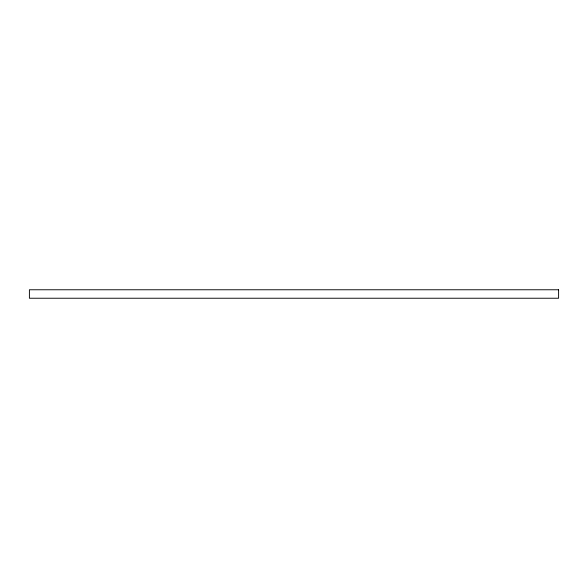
<?xml version="1.0" encoding="UTF-8"?>
<svg xmlns="http://www.w3.org/2000/svg" width="588" height="588" viewBox="0 0 588 588"><rect width="100%" height="100%" fill="white"/><g stroke="black" fill="none" stroke-linecap="round" stroke-linejoin="round"><path stroke-width="0.88" d="M558.6 289.766L29.4 289.766L29.4 298.234L558.6 298.234L558.6 289.766"/></g></svg>
